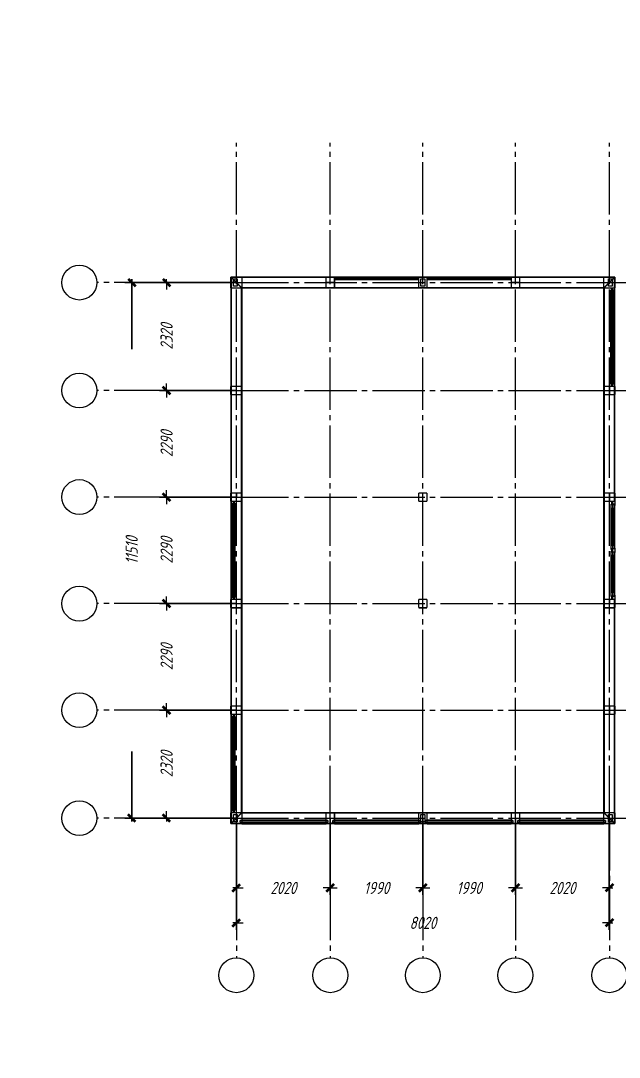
# Model space of a CAD drawing. Header units: millimetres. Extents: x 0 to 4620, y 0 to 297.
# Drawn here: x 1733.6 to 1905.2, y 0 to 297 of the extents above; entities that cross this region are included whole.
import ezdxf

# ---------------------------------------------------------------- set-up
doc = ezdxf.new("R2010")
doc.units = ezdxf.units.MM
for name, pattern in [('K5LT32768', [0]), ('K5LT_AXLED', [19.5, 15, -1.5, 1.5, -1.5]), ('K5LT_BASIC', [0]), ('K5LT_THIN', [0])]:
    doc.linetypes.add(name, pattern=pattern)
doc.layers.add('Системный слой', color=7, linetype='Continuous')
doc.styles.add('KDIMTEXTSTYLE', font='GOST_AU.SHX', dxfattribs={"width": 0.96, "oblique": 15, "height": 5})
doc.styles.add('KTEXTSTYLE', font='GOST_AU.SHX', dxfattribs={"width": 0.96, "height": 5})
doc.dimstyles.new('KDIMSTYLE (0.01)', dxfattribs={"dimtxt": 5, "dimasz": 1, "dimexe": 2, "dimexo": 0, "dimgap": 1, "dimtad": 1, "dimlfac": 75, "dimtxsty": 'KDIMTEXTSTYLE', "dimsah": 1, "dimcen": 0, "dimdle": 1, "dimadec": 0, "dimazin": 0, "dimtfac": 0.667, "dimtmove": 0, "dimatfit": 3, "dimfxl": 0, "dimtvp": 1, "dimtolj": 1, "dimtzin": 0, "dimarcsym": 0})

# ---------------------------------------------------------------- blocks, each defined once
blk = doc.blocks.new('U1')
at = {"layer": 'Системный слой', "color": 30, "linetype": 'K5LT_AXLED', "lineweight": 18}
for p, q in [((1775.37, 68.51), (1755.37, 68.51)), ((1795.37, 68.51), (1775.37, 68.51)), ((1795.37, 68.51), (1902.31, 68.51)), ((1902.31, 68.51), (1942.31, 68.51))]:
    blk.add_line(p, q, dxfattribs=at)
at = {"layer": 'Системный слой', "color": 7, "linetype": 'K5LT_THIN', "lineweight": 18}
blk.add_arc((1750.37, 68.51), 5, 0, 360, dxfattribs=at)
blk = doc.blocks.new('U2')
at = {"layer": 'Системный слой', "color": 30, "linetype": 'K5LT_AXLED', "lineweight": 18}
for p, q in [((1775.37, 99.45), (1755.37, 99.45)), ((1795.37, 99.45), (1775.37, 99.45)), ((1795.37, 99.45), (1902.31, 99.45)), ((1902.31, 99.45), (1942.31, 99.45))]:
    blk.add_line(p, q, dxfattribs=at)
at = {"layer": 'Системный слой', "color": 7, "linetype": 'K5LT_THIN', "lineweight": 18}
blk.add_arc((1750.37, 99.45), 5, 0, 360, dxfattribs=at)
blk = doc.blocks.new('U3')
at = {"layer": 'Системный слой', "color": 30, "linetype": 'K5LT_AXLED', "lineweight": 18}
for p, q in [((1775.37, 129.98), (1755.37, 129.98)), ((1795.37, 129.98), (1775.37, 129.98)), ((1795.37, 129.98), (1902.31, 129.98)), ((1902.31, 129.98), (1942.31, 129.98))]:
    blk.add_line(p, q, dxfattribs=at)
at = {"layer": 'Системный слой', "color": 7, "linetype": 'K5LT_THIN', "lineweight": 18}
blk.add_arc((1750.37, 129.98), 5, 0, 360, dxfattribs=at)
blk = doc.blocks.new('U4')
at = {"layer": 'Системный слой', "color": 30, "linetype": 'K5LT_AXLED', "lineweight": 18}
for p, q in [((1775.37, 160.51), (1755.37, 160.51)), ((1795.37, 160.51), (1775.37, 160.51)), ((1795.37, 160.51), (1902.31, 160.51)), ((1902.31, 160.51), (1942.31, 160.51))]:
    blk.add_line(p, q, dxfattribs=at)
at = {"layer": 'Системный слой', "color": 7, "linetype": 'K5LT_THIN', "lineweight": 18}
blk.add_arc((1750.37, 160.51), 5, 0, 360, dxfattribs=at)
blk = doc.blocks.new('U5')
at = {"layer": 'Системный слой', "color": 30, "linetype": 'K5LT_AXLED', "lineweight": 18}
for p, q in [((1775.37, 191.05), (1755.37, 191.05)), ((1795.37, 191.05), (1775.37, 191.05)), ((1795.37, 191.05), (1902.31, 191.05)), ((1902.31, 191.05), (1942.31, 191.05))]:
    blk.add_line(p, q, dxfattribs=at)
at = {"layer": 'Системный слой', "color": 7, "linetype": 'K5LT_THIN', "lineweight": 18}
blk.add_arc((1750.37, 191.05), 5, 0, 360, dxfattribs=at)
blk = doc.blocks.new('U6')
at = {"layer": 'Системный слой', "color": 30, "linetype": 'K5LT_AXLED', "lineweight": 18}
for p, q in [((1775.37, 221.98), (1755.37, 221.98)), ((1795.37, 221.98), (1775.37, 221.98)), ((1795.37, 221.98), (1902.31, 221.98)), ((1902.31, 221.98), (1942.31, 221.98))]:
    blk.add_line(p, q, dxfattribs=at)
at = {"layer": 'Системный слой', "color": 7, "linetype": 'K5LT_THIN', "lineweight": 18}
blk.add_arc((1750.37, 221.98), 5, 0, 360, dxfattribs=at)
blk = doc.blocks.new('U7')
at = {"layer": 'Системный слой', "color": 30, "linetype": 'K5LT_AXLED', "lineweight": 18}
for p, q in [((1795.37, 221.98), (1795.37, 261.98)), ((1795.37, 68.51), (1795.37, 221.98)), ((1795.37, 68.51), (1795.37, 48.51)), ((1795.37, 48.51), (1795.37, 28.51))]:
    blk.add_line(p, q, dxfattribs=at)
at = {"layer": 'Системный слой', "color": 7, "linetype": 'K5LT_THIN', "lineweight": 18}
blk.add_arc((1795.37, 23.51), 5, 0, 360, dxfattribs=at)
blk = doc.blocks.new('U8')
at = {"layer": 'Системный слой', "color": 30, "linetype": 'K5LT_AXLED', "lineweight": 18}
for p, q in [((1822.31, 221.98), (1822.31, 261.98)), ((1822.31, 68.51), (1822.31, 221.98)), ((1822.31, 68.51), (1822.31, 48.51)), ((1822.31, 48.51), (1822.31, 28.51))]:
    blk.add_line(p, q, dxfattribs=at)
at = {"layer": 'Системный слой', "color": 7, "linetype": 'K5LT_THIN', "lineweight": 18}
blk.add_arc((1822.31, 23.51), 5, 0, 360, dxfattribs=at)
blk = doc.blocks.new('U9')
at = {"layer": 'Системный слой', "color": 30, "linetype": 'K5LT_AXLED', "lineweight": 18}
for p, q in [((1848.84, 221.98), (1848.84, 261.98)), ((1848.84, 68.51), (1848.84, 221.98)), ((1848.84, 68.51), (1848.84, 48.51)), ((1848.84, 48.51), (1848.84, 28.51))]:
    blk.add_line(p, q, dxfattribs=at)
at = {"layer": 'Системный слой', "color": 7, "linetype": 'K5LT_THIN', "lineweight": 18}
blk.add_arc((1848.84, 23.51), 5, 0, 360, dxfattribs=at)
blk = doc.blocks.new('U10')
at = {"layer": 'Системный слой', "color": 30, "linetype": 'K5LT_AXLED', "lineweight": 18}
for p, q in [((1875.37, 221.98), (1875.37, 261.98)), ((1875.37, 68.51), (1875.37, 221.98)), ((1875.37, 68.51), (1875.37, 48.51)), ((1875.37, 48.51), (1875.37, 28.51))]:
    blk.add_line(p, q, dxfattribs=at)
at = {"layer": 'Системный слой', "color": 7, "linetype": 'K5LT_THIN', "lineweight": 18}
blk.add_arc((1875.37, 23.51), 5, 0, 360, dxfattribs=at)
blk = doc.blocks.new('U11')
at = {"layer": 'Системный слой', "color": 30, "linetype": 'K5LT_AXLED', "lineweight": 18}
for p, q in [((1902.31, 221.98), (1902.31, 261.98)), ((1902.31, 68.51), (1902.31, 221.98)), ((1902.31, 68.51), (1902.31, 48.51)), ((1902.31, 48.51), (1902.31, 28.51))]:
    blk.add_line(p, q, dxfattribs=at)
at = {"layer": 'Системный слой', "color": 7, "linetype": 'K5LT_THIN', "lineweight": 18}
blk.add_arc((1902.31, 23.51), 5, 0, 360, dxfattribs=at)
blk = doc.blocks.new('U0')
at = {"layer": 'Системный слой'}
for name in ['U7', 'U8', 'U9', 'U10', 'U11', 'U6', 'U5', 'U4', 'U3', 'U2', 'U1']:
    blk.add_blockref(name, (0, 0), dxfattribs=at)
blk = doc.blocks.new('KDIMARROW_03')
at = {"layer": 'Системный слой', "color": 0, "linetype": 'K5LT_BASIC', "lineweight": 40}
blk.add_line((-1.06, -1.06), (1.06, 1.06), dxfattribs=at)
at = {"layer": 'Системный слой', "color": 0, "linetype": 'K5LT_THIN', "lineweight": 18}
for q in [(-1, 0), (2, 0)]:
    blk.add_line((0, 0), q, dxfattribs=at)

msp = doc.modelspace()

# ---------------------------------------------------------------- linework, layer by layer
at = {"layer": 'Системный слой', "color": 7, "linetype": 'K5LT32768', "lineweight": 18}
for p, q in [((1794.57689, 223.05156), (1795.64356, 223.05156)), ((1794.57689, 222.78489), (1794.57689, 223.05156)), ((1794.57689, 220.91822), (1794.57689, 222.78489)), ((1795.64356, 223.05156), (1795.64356, 221.71822)), ((1796.97689, 223.58489), (1821.11023, 223.58489)), ((1823.51023, 223.58489), (1847.64356, 223.58489)), ((1847.64356, 223.45156), (1823.51023, 223.45156)), ((1848.31023, 223.05156), (1849.37689, 223.05156)), ((1848.31023, 220.91822), (1848.31023, 223.05156)), ((1849.37689, 223.05156), (1849.37689, 220.91822)), ((1850.04356, 223.58489), (1874.17689, 223.58489)), ((1874.17689, 223.45156), (1850.04356, 223.45156)), ((1876.57689, 223.58489), (1900.71023, 223.58489)), ((1902.04356, 223.05156), (1903.11023, 223.05156)), ((1902.04356, 221.71822), (1902.04356, 223.05156)), ((1903.11023, 223.05156), (1903.11023, 222.78489)), ((1903.11023, 222.78489), (1903.11023, 220.91822)), ((1793.77689, 220.38489), (1793.77689, 192.25156)), ((1795.64356, 220.91822), (1794.57689, 220.91822)), ((1795.64356, 221.71822), (1795.64356, 220.91822)), ((1821.11023, 220.38489), (1796.97689, 220.38489)), ((1796.97689, 220.38489), (1796.97689, 192.25156)), ((1823.51023, 221.98489), (1821.11023, 221.98489)), ((1823.51023, 220.51822), (1847.64356, 220.51822)), ((1847.64356, 220.38489), (1823.51023, 220.38489)), ((1849.37689, 220.91822), (1848.31023, 220.91822)), ((1850.04356, 220.51822), (1874.17689, 220.51822)), ((1874.17689, 220.38489), (1850.04356, 220.38489)), ((1876.57689, 221.98489), (1874.17689, 221.98489)), ((1900.71023, 220.38489), (1876.57689, 220.38489)), ((1900.71023, 192.25156), (1900.71023, 220.38489)), ((1900.84356, 220.38489), (1900.84356, 192.25156)), ((1902.04356, 220.91822), (1902.04356, 221.71822)), ((1903.11023, 220.91822), (1902.04356, 220.91822)), ((1903.91023, 192.25156), (1903.91023, 220.38489)), ((1903.12356, 219.75156), (1902.87023, 219.75156)), ((1902.87023, 219.44489), (1902.87023, 219.53772)), ((1902.87023, 193.19156), (1902.87023, 219.44489)), ((1902.87023, 219.44489), (1903.12356, 219.44489)), ((1903.57689, 219.75156), (1903.12356, 219.75156)), ((1903.12356, 219.44489), (1903.57689, 219.44489)), ((1903.57689, 219.59822), (1903.57689, 219.75156)), ((1903.77689, 219.34489), (1903.77689, 193.29156)), ((1902.87023, 193.19156), (1903.12356, 193.19156)), ((1902.87023, 193.19156), (1902.87023, 193.09872)), ((1903.12356, 193.19156), (1903.57689, 193.19156)), ((1795.37689, 189.85156), (1795.37689, 192.25156)), ((1902.31023, 192.25156), (1902.31023, 189.85156)), ((1903.12356, 192.88489), (1902.87023, 192.88489)), ((1903.57689, 192.88489), (1903.12356, 192.88489)), ((1903.57689, 193.03822), (1903.57689, 192.88489)), ((1793.77689, 189.85156), (1793.77689, 161.71822)), ((1796.97689, 189.85156), (1796.97689, 161.71822)), ((1900.71023, 161.71822), (1900.71023, 189.85156)), ((1903.91023, 161.71822), (1903.91023, 189.85156)), ((1793.91023, 160.51822), (1793.77689, 160.51822)), ((1795.37689, 160.51822), (1793.91023, 160.51822)), ((1795.37689, 161.71822), (1795.37689, 160.51822)), ((1795.37689, 159.31822), (1795.37689, 160.51822)), ((1902.31023, 161.71822), (1902.31023, 159.31822)), ((1793.77689, 159.31822), (1793.77689, 131.18489)), ((1793.91023, 132.22489), (1793.91023, 158.27822)), ((1794.11023, 158.68489), (1794.56356, 158.68489)), ((1794.11023, 158.53156), (1794.11023, 158.68489)), ((1794.11023, 158.37822), (1794.56356, 158.37822)), ((1794.56356, 158.68489), (1794.81689, 158.68489)), ((1794.56356, 158.37822), (1794.81689, 158.37822)), ((1794.81689, 158.37822), (1794.81689, 158.47105)), ((1794.81689, 158.37822), (1794.81689, 132.12489)), ((1796.84356, 131.18489), (1796.84356, 159.31822)), ((1796.97689, 159.31822), (1796.97689, 131.18489)), ((1900.71023, 131.18489), (1900.71023, 159.31822)), ((1900.84356, 159.31822), (1900.84356, 131.18489)), ((1903.25689, 158.45822), (1903.00356, 158.45822)), ((1903.71023, 158.45822), (1903.25689, 158.45822)), ((1903.71023, 158.30489), (1903.71023, 158.45822)), ((1903.91023, 145.94489), (1903.91023, 158.05156)), ((1902.80356, 146.70489), (1902.80356, 157.29156)), ((1903.25689, 146.70489), (1903.25689, 157.29156)), ((1903.71023, 146.70489), (1903.71023, 157.29156)), ((1903.71023, 145.69156), (1903.71023, 145.63822)), ((1902.80356, 133.21156), (1902.80356, 143.79822)), ((1903.25689, 133.21156), (1903.25689, 143.79822)), ((1903.71023, 144.81156), (1903.71023, 144.86489)), ((1903.71023, 133.21156), (1903.71023, 143.79822)), ((1903.91023, 132.45156), (1903.91023, 144.55822)), ((1794.56356, 132.12489), (1794.11023, 132.12489)), ((1794.11023, 131.97156), (1794.11023, 131.81822)), ((1794.11023, 131.81822), (1794.56356, 131.81822)), ((1794.81689, 132.12489), (1794.56356, 132.12489)), ((1794.56356, 131.81822), (1794.81689, 131.81822)), ((1794.81689, 132.12489), (1794.81689, 132.03206)), ((1795.37689, 128.78489), (1795.37689, 131.18489)), ((1902.31023, 131.18489), (1902.31023, 129.98489)), ((1903.25689, 132.04489), (1903.00356, 132.04489)), ((1903.71023, 132.04489), (1903.25689, 132.04489)), ((1903.71023, 132.19822), (1903.71023, 132.04489)), ((1793.77689, 128.78489), (1793.77689, 100.65156)), ((1796.97689, 128.78489), (1796.97689, 100.65156)), ((1900.71023, 100.65156), (1900.71023, 128.78489)), ((1902.31023, 128.78489), (1902.31023, 129.98489)), ((1902.31023, 129.98489), (1903.77689, 129.98489)), ((1903.77689, 129.98489), (1903.91023, 129.98489)), ((1903.91023, 100.65156), (1903.91023, 128.78489)), ((1793.77689, 98.25156), (1793.77689, 70.11822)), ((1795.37689, 98.25156), (1795.37689, 100.65156)), ((1796.84356, 70.11822), (1796.84356, 98.25156)), ((1796.97689, 98.25156), (1796.97689, 70.11822)), ((1900.71023, 70.11822), (1900.71023, 98.25156)), ((1902.31023, 100.65156), (1902.31023, 98.25156)), ((1903.91023, 70.11822), (1903.91023, 98.25156)), ((1793.91023, 71.15822), (1793.91023, 97.21156)), ((1794.11023, 97.61822), (1794.56356, 97.61822)), ((1794.11023, 97.46489), (1794.11023, 97.61822)), ((1794.11023, 97.31156), (1794.56356, 97.31156)), ((1794.56356, 97.61822), (1794.81689, 97.61822)), ((1794.56356, 97.31156), (1794.81689, 97.31156)), ((1794.81689, 97.31156), (1794.81689, 97.40439)), ((1794.81689, 97.31156), (1794.81689, 71.05822)), ((1794.56356, 71.05822), (1794.11023, 71.05822)), ((1794.11023, 70.90489), (1794.11023, 70.75156)), ((1794.11023, 70.75156), (1794.56356, 70.75156)), ((1794.81689, 71.05822), (1794.56356, 71.05822)), ((1794.56356, 70.75156), (1794.81689, 70.75156)), ((1794.57689, 69.58489), (1795.64356, 69.58489)), ((1794.57689, 67.71822), (1794.57689, 69.58489)), ((1794.81689, 71.05822), (1794.81689, 70.96539)), ((1795.64356, 69.58489), (1795.64356, 68.78489)), ((1795.64356, 68.78489), (1795.64356, 67.45156)), ((1796.97689, 70.11822), (1821.11023, 70.11822)), ((1821.11023, 69.98489), (1796.97689, 69.98489)), ((1821.11023, 68.51822), (1823.51023, 68.51822)), ((1823.51023, 70.11822), (1847.64356, 70.11822)), ((1847.64356, 69.98489), (1823.51023, 69.98489)), ((1848.31023, 69.58489), (1849.37689, 69.58489)), ((1848.31023, 67.45156), (1848.31023, 69.58489)), ((1849.37689, 69.58489), (1849.37689, 67.45156)), ((1850.04356, 70.11822), (1874.17689, 70.11822)), ((1874.17689, 69.98489), (1850.04356, 69.98489)), ((1874.17689, 68.51822), (1876.57689, 68.51822)), ((1876.57689, 70.11822), (1900.71023, 70.11822)), ((1900.71023, 69.98489), (1876.57689, 69.98489)), ((1902.04356, 69.58489), (1903.11023, 69.58489)), ((1902.04356, 68.78489), (1902.04356, 69.58489)), ((1902.04356, 67.45156), (1902.04356, 68.78489)), ((1903.11023, 69.58489), (1903.11023, 67.71822)), ((1794.57689, 67.45156), (1794.57689, 67.71822)), ((1795.64356, 67.45156), (1794.57689, 67.45156)), ((1796.44356, 67.37156), (1796.44356, 67.05156)), ((1796.44356, 67.05156), (1796.44356, 66.91822)), ((1821.11023, 67.90489), (1796.97689, 67.90489)), ((1796.97689, 67.05156), (1821.11023, 67.05156)), ((1796.97689, 66.91822), (1821.11023, 66.91822)), ((1821.64356, 67.05156), (1821.64356, 67.37156)), ((1821.64356, 66.91822), (1821.64356, 67.05156)), ((1822.97689, 67.05156), (1822.97689, 67.37156)), ((1822.97689, 66.91822), (1822.97689, 67.05156)), ((1847.64356, 67.90489), (1823.51023, 67.90489)), ((1823.51023, 67.05156), (1847.64356, 67.05156)), ((1823.51023, 66.91822), (1847.64356, 66.91822)), ((1848.17689, 67.37156), (1848.17689, 67.05156)), ((1848.17689, 67.05156), (1848.17689, 66.91822)), ((1849.37689, 67.45156), (1848.31023, 67.45156)), ((1849.51023, 67.37156), (1849.51023, 67.05156)), ((1849.51023, 67.05156), (1849.51023, 66.91822)), ((1874.17689, 67.90489), (1850.04356, 67.90489)), ((1850.04356, 67.05156), (1874.17689, 67.05156)), ((1850.04356, 66.91822), (1874.17689, 66.91822)), ((1874.71023, 67.05156), (1874.71023, 67.37156)), ((1874.71023, 66.91822), (1874.71023, 67.05156)), ((1876.04356, 67.05156), (1876.04356, 67.37156)), ((1876.04356, 66.91822), (1876.04356, 67.05156)), ((1900.71023, 67.90489), (1876.57689, 67.90489)), ((1876.57689, 67.05156), (1900.71023, 67.05156)), ((1876.57689, 66.91822), (1900.71023, 66.91822)), ((1901.24356, 67.05156), (1901.24356, 67.37156)), ((1901.24356, 66.91822), (1901.24356, 67.05156)), ((1903.11023, 67.45156), (1902.04356, 67.45156)), ((1903.11023, 67.71822), (1903.11023, 67.45156))]:
    msp.add_line(p, q, dxfattribs=at)
at = {"layer": 'Системный слой', "color": 5, "linetype": 'K5LT_BASIC', "const_width": 0.4}
for points in [[(1793.77689, 223.58489), (1796.97689, 223.58489)], [(1793.77689, 220.38489), (1793.77689, 223.58489)], [(1793.91023, 223.45156), (1794.57689, 222.78489)], [(1793.91023, 223.45156), (1796.97689, 223.45156)], [(1793.91023, 220.38489), (1793.91023, 223.45156)], [(1794.57689, 222.78489), (1795.64356, 221.71822)], [(1796.97689, 223.58489), (1796.97689, 223.45156)], [(1796.97689, 223.45156), (1821.11023, 223.45156)], [(1796.97689, 223.45156), (1796.97689, 220.51822)], [(1821.11023, 223.58489), (1823.51023, 223.58489)], [(1821.11023, 223.58489), (1821.11023, 223.45156)], [(1821.11023, 223.45156), (1823.51023, 223.45156)], [(1821.11023, 223.45156), (1821.11023, 221.98489)], [(1823.51023, 223.45156), (1823.51023, 223.58489)], [(1823.51023, 223.45156), (1823.51023, 223.21156)], [(1823.51023, 222.78489), (1823.51023, 223.21156)], [(1823.51023, 223.21156), (1847.64356, 223.21156)], [(1847.64356, 222.78489), (1823.51023, 222.78489)], [(1823.51023, 222.78489), (1823.51023, 221.98489)], [(1847.64356, 223.58489), (1850.04356, 223.58489)], [(1847.64356, 223.45156), (1847.64356, 223.58489)], [(1847.64356, 223.45156), (1850.04356, 223.45156)], [(1847.64356, 223.21156), (1847.64356, 223.45156)], [(1847.64356, 223.21156), (1847.64356, 222.78489)], [(1847.64356, 220.51822), (1847.64356, 222.78489)], [(1850.04356, 223.58489), (1850.04356, 223.45156)], [(1850.04356, 223.45156), (1850.04356, 223.21156)], [(1850.04356, 222.78489), (1850.04356, 223.21156)], [(1850.04356, 223.21156), (1874.17689, 223.21156)], [(1874.17689, 222.78489), (1850.04356, 222.78489)], [(1850.04356, 222.78489), (1850.04356, 220.51822)], [(1874.17689, 223.58489), (1876.57689, 223.58489)], [(1874.17689, 223.58489), (1874.17689, 223.45156)], [(1874.17689, 223.21156), (1874.17689, 223.45156)], [(1874.17689, 223.45156), (1876.57689, 223.45156)], [(1874.17689, 223.21156), (1874.17689, 222.78489)], [(1874.17689, 221.98489), (1874.17689, 222.78489)], [(1876.57689, 223.45156), (1876.57689, 223.58489)], [(1876.57689, 221.98489), (1876.57689, 223.45156)], [(1876.57689, 223.45156), (1900.71023, 223.45156)], [(1900.71023, 223.58489), (1903.91023, 223.58489)], [(1900.71023, 223.45156), (1900.71023, 223.58489)], [(1900.71023, 223.45156), (1903.77689, 223.45156)], [(1900.71023, 220.51822), (1900.71023, 223.45156)], [(1903.11023, 222.78489), (1902.04356, 221.71822)], [(1903.77689, 223.45156), (1903.11023, 222.78489)], [(1903.77689, 223.45156), (1903.77689, 220.38489)], [(1903.91023, 223.58489), (1903.91023, 220.38489)], [(1793.91023, 220.38489), (1793.77689, 220.38489)], [(1796.84356, 220.38489), (1793.91023, 220.38489)], [(1793.91023, 192.25156), (1793.91023, 220.38489)], [(1795.64356, 221.71822), (1796.84356, 220.51822)], [(1796.97689, 220.51822), (1796.84356, 220.51822)], [(1796.84356, 220.51822), (1796.84356, 220.38489)], [(1796.97689, 220.38489), (1796.84356, 220.38489)], [(1796.84356, 220.38489), (1796.84356, 192.25156)], [(1796.97689, 220.51822), (1796.97689, 220.38489)], [(1821.11023, 220.51822), (1796.97689, 220.51822)], [(1821.11023, 220.51822), (1821.11023, 221.98489)], [(1823.51023, 220.51822), (1821.11023, 220.51822)], [(1821.11023, 220.38489), (1821.11023, 220.51822)], [(1823.51023, 220.38489), (1821.11023, 220.38489)], [(1823.51023, 221.98489), (1823.51023, 220.51822)], [(1823.51023, 220.51822), (1823.51023, 220.38489)], [(1850.04356, 220.51822), (1847.64356, 220.51822)], [(1847.64356, 220.38489), (1847.64356, 220.51822)], [(1850.04356, 220.38489), (1847.64356, 220.38489)], [(1850.04356, 220.51822), (1850.04356, 220.38489)], [(1874.17689, 220.51822), (1874.17689, 221.98489)], [(1876.57689, 220.51822), (1874.17689, 220.51822)], [(1874.17689, 220.51822), (1874.17689, 220.38489)], [(1876.57689, 220.38489), (1874.17689, 220.38489)], [(1876.57689, 221.98489), (1876.57689, 220.51822)], [(1876.57689, 220.51822), (1876.57689, 220.38489)], [(1900.71023, 220.51822), (1876.57689, 220.51822)], [(1900.71023, 220.38489), (1900.71023, 220.51822)], [(1900.84356, 220.51822), (1900.71023, 220.51822)], [(1900.84356, 220.38489), (1900.71023, 220.38489)], [(1902.04356, 221.71822), (1900.84356, 220.51822)], [(1900.84356, 220.38489), (1900.84356, 220.51822)], [(1902.87023, 220.38489), (1900.84356, 220.38489)], [(1902.67023, 219.85156), (1902.87023, 219.85156)], [(1902.67023, 219.53772), (1902.67023, 219.85156)], [(1902.87023, 220.38489), (1903.12356, 220.38489)], [(1902.87023, 220.38489), (1902.87023, 219.85156)], [(1902.87023, 219.75156), (1902.87023, 219.85156)], [(1902.87023, 219.75156), (1902.87023, 219.59822)], [(1903.12356, 219.59822), (1902.87023, 219.59822)], [(1903.12356, 220.38489), (1903.77689, 220.38489)], [(1903.12356, 219.75156), (1903.12356, 220.38489)], [(1903.12356, 219.75156), (1903.12356, 219.59822)], [(1903.57689, 219.59822), (1903.12356, 219.59822)], [(1903.12356, 219.59822), (1903.12356, 219.53772)], [(1903.57689, 219.59822), (1903.57689, 219.53772)], [(1903.77689, 220.38489), (1903.77689, 219.34489)], [(1903.91023, 220.38489), (1903.77689, 220.38489)], [(1902.67023, 193.09872), (1902.67023, 219.53772)], [(1902.67023, 219.53772), (1902.87023, 219.53772)], [(1902.87023, 219.53772), (1903.12356, 219.53772)], [(1903.12356, 219.53772), (1903.57689, 219.53772)], [(1903.12356, 219.53772), (1903.12356, 219.44489)], [(1903.12356, 193.19156), (1903.12356, 219.44489)], [(1903.57689, 219.53772), (1903.57689, 219.44489)], [(1903.57689, 219.44489), (1903.57689, 219.34489)], [(1903.77689, 219.34489), (1903.57689, 219.34489)], [(1903.57689, 219.34489), (1903.57689, 193.29156)], [(1902.67023, 192.78489), (1902.67023, 193.09872)], [(1902.87023, 193.09872), (1902.67023, 193.09872)], [(1903.12356, 193.09872), (1902.87023, 193.09872)], [(1902.87023, 193.03822), (1903.12356, 193.03822)], [(1902.87023, 193.03822), (1902.87023, 192.88489)], [(1902.87023, 192.88489), (1902.87023, 192.78489)], [(1903.12356, 193.19156), (1903.12356, 193.09872)], [(1903.57689, 193.09872), (1903.12356, 193.09872)], [(1903.12356, 193.09872), (1903.12356, 193.03822)], [(1903.12356, 193.03822), (1903.57689, 193.03822)], [(1903.12356, 193.03822), (1903.12356, 192.88489)], [(1903.12356, 192.25156), (1903.12356, 192.88489)], [(1903.57689, 193.29156), (1903.77689, 193.29156)], [(1903.57689, 193.29156), (1903.57689, 193.19156)], [(1903.57689, 193.19156), (1903.57689, 193.09872)], [(1903.57689, 193.09872), (1903.57689, 193.03822)], [(1903.77689, 193.29156), (1903.77689, 192.25156)], [(1793.77689, 189.85156), (1793.77689, 192.25156)], [(1793.77689, 192.25156), (1793.91023, 192.25156)], [(1793.91023, 192.25156), (1795.37689, 192.25156)], [(1793.91023, 189.85156), (1793.91023, 192.25156)], [(1795.37689, 192.25156), (1796.84356, 192.25156)], [(1796.84356, 189.85156), (1796.84356, 192.25156)], [(1796.84356, 192.25156), (1796.97689, 192.25156)], [(1796.97689, 192.25156), (1796.97689, 189.85156)], [(1900.71023, 189.85156), (1900.71023, 192.25156)], [(1900.84356, 192.25156), (1900.71023, 192.25156)], [(1900.84356, 192.25156), (1900.84356, 189.85156)], [(1900.84356, 192.25156), (1902.31023, 192.25156)], [(1902.31023, 192.25156), (1902.87023, 192.25156)], [(1902.87023, 192.78489), (1902.67023, 192.78489)], [(1902.87023, 192.78489), (1902.87023, 192.25156)], [(1902.87023, 192.25156), (1903.12356, 192.25156)], [(1903.77689, 192.25156), (1903.12356, 192.25156)], [(1903.77689, 192.25156), (1903.77689, 189.85156)], [(1903.77689, 192.25156), (1903.91023, 192.25156)], [(1903.91023, 192.25156), (1903.91023, 189.85156)], [(1793.91023, 189.85156), (1793.77689, 189.85156)], [(1795.37689, 189.85156), (1793.91023, 189.85156)], [(1793.91023, 161.71822), (1793.91023, 189.85156)], [(1796.84356, 189.85156), (1795.37689, 189.85156)], [(1796.97689, 189.85156), (1796.84356, 189.85156)], [(1796.84356, 189.85156), (1796.84356, 161.71822)], [(1900.84356, 189.85156), (1900.71023, 189.85156)], [(1902.31023, 189.85156), (1900.84356, 189.85156)], [(1900.84356, 161.71822), (1900.84356, 189.85156)], [(1903.77689, 189.85156), (1902.31023, 189.85156)], [(1903.91023, 189.85156), (1903.77689, 189.85156)], [(1903.77689, 189.85156), (1903.77689, 161.71822)], [(1793.77689, 161.71822), (1793.91023, 161.71822)], [(1793.77689, 160.51822), (1793.77689, 161.71822)], [(1793.77689, 159.31822), (1793.77689, 160.51822)], [(1793.91023, 161.71822), (1795.37689, 161.71822)], [(1793.91023, 160.51822), (1793.91023, 161.71822)], [(1793.91023, 159.31822), (1793.91023, 160.51822)], [(1795.37689, 161.71822), (1796.84356, 161.71822)], [(1796.84356, 159.31822), (1796.84356, 161.71822)], [(1796.84356, 161.71822), (1796.97689, 161.71822)], [(1796.97689, 161.71822), (1796.97689, 159.31822)], [(1847.64356, 161.71822), (1850.04356, 161.71822)], [(1847.64356, 159.31822), (1847.64356, 161.71822)], [(1850.04356, 161.71822), (1850.04356, 159.31822)], [(1900.71023, 159.31822), (1900.71023, 161.71822)], [(1900.71023, 161.71822), (1900.84356, 161.71822)], [(1900.84356, 161.71822), (1900.84356, 159.31822)], [(1900.84356, 161.71822), (1902.31023, 161.71822)], [(1902.31023, 161.71822), (1903.77689, 161.71822)], [(1903.77689, 161.71822), (1903.77689, 159.31822)], [(1903.77689, 161.71822), (1903.91023, 161.71822)], [(1903.91023, 161.71822), (1903.91023, 159.31822)], [(1793.91023, 159.31822), (1793.77689, 159.31822)], [(1793.91023, 158.27822), (1793.91023, 159.31822)], [(1793.91023, 159.31822), (1794.56356, 159.31822)], [(1794.11023, 158.27822), (1793.91023, 158.27822)], [(1794.56356, 158.53156), (1794.11023, 158.53156)], [(1794.11023, 158.47105), (1794.11023, 158.53156)], [(1794.11023, 158.47105), (1794.56356, 158.47105)], [(1794.11023, 158.37822), (1794.11023, 158.47105)], [(1794.11023, 158.27822), (1794.11023, 158.37822)], [(1794.11023, 132.22489), (1794.11023, 158.27822)], [(1794.56356, 159.31822), (1794.81689, 159.31822)], [(1794.56356, 159.31822), (1794.56356, 158.68489)], [(1794.56356, 158.53156), (1794.56356, 158.68489)], [(1794.81689, 158.53156), (1794.56356, 158.53156)], [(1794.56356, 158.47105), (1794.56356, 158.53156)], [(1794.56356, 158.37822), (1794.56356, 158.47105)], [(1794.56356, 158.47105), (1794.81689, 158.47105)], [(1794.56356, 158.37822), (1794.56356, 132.12489)], [(1794.81689, 158.78489), (1794.81689, 159.31822)], [(1795.37689, 159.31822), (1794.81689, 159.31822)], [(1794.81689, 158.78489), (1795.01689, 158.78489)], [(1794.81689, 158.68489), (1794.81689, 158.78489)], [(1794.81689, 158.53156), (1794.81689, 158.68489)], [(1794.81689, 158.47105), (1795.01689, 158.47105)], [(1795.01689, 158.78489), (1795.01689, 158.47105)], [(1795.01689, 158.47105), (1795.01689, 132.03206)], [(1796.84356, 159.31822), (1795.37689, 159.31822)], [(1796.97689, 159.31822), (1796.84356, 159.31822)], [(1850.04356, 159.31822), (1847.64356, 159.31822)], [(1900.84356, 159.31822), (1900.71023, 159.31822)], [(1902.31023, 159.31822), (1900.84356, 159.31822)], [(1903.00356, 159.31822), (1902.31023, 159.31822)], [(1902.80356, 158.55822), (1903.00356, 158.55822)], [(1902.80356, 157.29156), (1902.80356, 158.55822)], [(1903.04356, 157.29156), (1902.80356, 157.29156)], [(1903.00356, 159.31822), (1903.25689, 159.31822)], [(1903.00356, 159.31822), (1903.00356, 158.55822)], [(1903.00356, 158.45822), (1903.00356, 158.55822)], [(1903.00356, 158.45822), (1903.00356, 158.30489)], [(1903.25689, 158.30489), (1903.00356, 158.30489)], [(1903.04356, 146.70489), (1903.04356, 157.29156)], [(1903.25689, 157.29156), (1903.04356, 157.29156)], [(1903.25689, 158.45822), (1903.25689, 159.31822)], [(1903.25689, 159.31822), (1903.77689, 159.31822)], [(1903.25689, 158.45822), (1903.25689, 158.30489)], [(1903.71023, 158.30489), (1903.25689, 158.30489)], [(1903.25689, 158.30489), (1903.25689, 157.29156)], [(1903.47023, 157.29156), (1903.25689, 157.29156)], [(1903.47023, 157.29156), (1903.47023, 146.70489)], [(1903.71023, 157.29156), (1903.47023, 157.29156)], [(1903.71023, 158.05156), (1903.71023, 158.30489)], [(1903.91023, 158.05156), (1903.71023, 158.05156)], [(1903.71023, 158.05156), (1903.71023, 157.29156)], [(1903.77689, 159.31822), (1903.91023, 159.31822)], [(1903.91023, 159.31822), (1903.91023, 158.05156)], [(1902.80356, 145.43822), (1902.80356, 146.70489)], [(1902.80356, 146.70489), (1903.04356, 146.70489)], [(1903.00356, 145.43822), (1902.80356, 145.43822)], [(1903.25689, 145.69156), (1903.00356, 145.69156)], [(1903.00356, 145.43822), (1903.00356, 145.69156)], [(1903.00356, 145.06489), (1903.00356, 145.43822)], [(1903.04356, 146.70489), (1903.25689, 146.70489)], [(1903.25689, 146.70489), (1903.25689, 145.69156)], [(1903.25689, 146.70489), (1903.47023, 146.70489)], [(1903.71023, 145.69156), (1903.25689, 145.69156)], [(1903.25689, 144.86489), (1903.25689, 145.69156)], [(1903.47023, 146.70489), (1903.71023, 146.70489)], [(1903.71023, 146.70489), (1903.71023, 145.94489)], [(1903.71023, 145.69156), (1903.71023, 145.94489)], [(1903.71023, 145.94489), (1903.91023, 145.94489)], [(1903.91023, 145.94489), (1903.91023, 144.55822)], [(1902.80356, 145.06489), (1903.00356, 145.06489)], [(1902.80356, 143.79822), (1902.80356, 145.06489)], [(1903.04356, 143.79822), (1902.80356, 143.79822)], [(1903.00356, 144.81156), (1903.00356, 145.06489)], [(1903.00356, 144.81156), (1903.25689, 144.81156)], [(1903.04356, 133.21156), (1903.04356, 143.79822)], [(1903.25689, 143.79822), (1903.04356, 143.79822)], [(1903.25689, 144.86489), (1903.25689, 144.81156)], [(1903.25689, 144.81156), (1903.25689, 143.79822)], [(1903.25689, 144.81156), (1903.71023, 144.81156)], [(1903.47023, 143.79822), (1903.25689, 143.79822)], [(1903.47023, 143.79822), (1903.47023, 133.21156)], [(1903.71023, 143.79822), (1903.47023, 143.79822)], [(1903.71023, 144.55822), (1903.71023, 144.81156)], [(1903.91023, 144.55822), (1903.71023, 144.55822)], [(1903.71023, 144.55822), (1903.71023, 143.79822)], [(1793.77689, 128.78489), (1793.77689, 131.18489)], [(1793.77689, 131.18489), (1793.91023, 131.18489)], [(1793.91023, 131.18489), (1793.91023, 132.22489)], [(1793.91023, 132.22489), (1794.11023, 132.22489)], [(1794.56356, 131.18489), (1793.91023, 131.18489)], [(1793.91023, 128.78489), (1793.91023, 131.18489)], [(1794.11023, 132.12489), (1794.11023, 132.22489)], [(1794.11023, 132.03206), (1794.11023, 132.12489)], [(1794.56356, 132.03206), (1794.11023, 132.03206)], [(1794.11023, 131.97156), (1794.11023, 132.03206)], [(1794.11023, 131.97156), (1794.56356, 131.97156)], [(1794.56356, 132.03206), (1794.56356, 132.12489)], [(1794.56356, 131.97156), (1794.56356, 132.03206)], [(1794.81689, 132.03206), (1794.56356, 132.03206)], [(1794.56356, 131.97156), (1794.81689, 131.97156)], [(1794.56356, 131.81822), (1794.56356, 131.97156)], [(1794.56356, 131.81822), (1794.56356, 131.18489)], [(1794.56356, 131.18489), (1794.81689, 131.18489)], [(1795.01689, 132.03206), (1794.81689, 132.03206)], [(1794.81689, 131.81822), (1794.81689, 131.97156)], [(1794.81689, 131.81822), (1794.81689, 131.71822)], [(1795.01689, 131.71822), (1794.81689, 131.71822)], [(1794.81689, 131.18489), (1794.81689, 131.71822)], [(1794.81689, 131.18489), (1795.37689, 131.18489)], [(1795.01689, 132.03206), (1795.01689, 131.71822)], [(1795.37689, 131.18489), (1796.84356, 131.18489)], [(1796.84356, 128.78489), (1796.84356, 131.18489)], [(1796.97689, 131.18489), (1796.84356, 131.18489)], [(1796.97689, 131.18489), (1796.97689, 128.78489)], [(1847.64356, 131.18489), (1850.04356, 131.18489)], [(1847.64356, 128.78489), (1847.64356, 131.18489)], [(1850.04356, 131.18489), (1850.04356, 128.78489)], [(1900.71023, 128.78489), (1900.71023, 131.18489)], [(1900.71023, 131.18489), (1900.84356, 131.18489)], [(1900.84356, 131.18489), (1900.84356, 128.78489)], [(1902.31023, 131.18489), (1900.84356, 131.18489)], [(1902.31023, 131.18489), (1903.00356, 131.18489)], [(1902.80356, 131.94489), (1902.80356, 133.21156)], [(1902.80356, 133.21156), (1903.04356, 133.21156)], [(1903.00356, 131.94489), (1902.80356, 131.94489)], [(1903.00356, 132.19822), (1903.25689, 132.19822)], [(1903.00356, 132.19822), (1903.00356, 132.04489)], [(1903.00356, 132.04489), (1903.00356, 131.94489)], [(1903.00356, 131.94489), (1903.00356, 131.18489)], [(1903.25689, 131.18489), (1903.00356, 131.18489)], [(1903.04356, 133.21156), (1903.25689, 133.21156)], [(1903.25689, 133.21156), (1903.25689, 132.19822)], [(1903.25689, 133.21156), (1903.47023, 133.21156)], [(1903.25689, 132.19822), (1903.71023, 132.19822)], [(1903.25689, 132.19822), (1903.25689, 132.04489)], [(1903.25689, 131.18489), (1903.25689, 132.04489)], [(1903.25689, 131.18489), (1903.77689, 131.18489)], [(1903.47023, 133.21156), (1903.71023, 133.21156)], [(1903.71023, 132.45156), (1903.71023, 133.21156)], [(1903.71023, 132.45156), (1903.91023, 132.45156)], [(1903.71023, 132.45156), (1903.71023, 132.19822)], [(1903.91023, 131.18489), (1903.77689, 131.18489)], [(1903.77689, 131.18489), (1903.77689, 129.98489)], [(1903.91023, 132.45156), (1903.91023, 131.18489)], [(1903.91023, 131.18489), (1903.91023, 129.98489)], [(1793.91023, 128.78489), (1793.77689, 128.78489)], [(1795.37689, 128.78489), (1793.91023, 128.78489)], [(1793.91023, 100.65156), (1793.91023, 128.78489)], [(1795.37689, 128.78489), (1796.84356, 128.78489)], [(1796.84356, 128.78489), (1796.97689, 128.78489)], [(1796.84356, 128.78489), (1796.84356, 100.65156)], [(1850.04356, 128.78489), (1847.64356, 128.78489)], [(1900.84356, 128.78489), (1900.71023, 128.78489)], [(1902.31023, 128.78489), (1900.84356, 128.78489)], [(1900.84356, 100.65156), (1900.84356, 128.78489)], [(1903.77689, 128.78489), (1902.31023, 128.78489)], [(1903.77689, 129.98489), (1903.77689, 128.78489)], [(1903.91023, 128.78489), (1903.77689, 128.78489)], [(1903.77689, 128.78489), (1903.77689, 100.65156)], [(1903.91023, 129.98489), (1903.91023, 128.78489)], [(1793.77689, 98.25156), (1793.77689, 100.65156)], [(1793.77689, 100.65156), (1793.91023, 100.65156)], [(1793.91023, 98.25156), (1793.77689, 98.25156)], [(1793.91023, 100.65156), (1795.37689, 100.65156)], [(1793.91023, 98.25156), (1793.91023, 100.65156)], [(1793.91023, 97.21156), (1793.91023, 98.25156)], [(1793.91023, 98.25156), (1794.56356, 98.25156)], [(1794.56356, 98.25156), (1794.81689, 98.25156)], [(1794.56356, 98.25156), (1794.56356, 97.61822)], [(1794.81689, 97.71822), (1794.81689, 98.25156)], [(1795.37689, 98.25156), (1794.81689, 98.25156)], [(1795.37689, 100.65156), (1796.84356, 100.65156)], [(1796.84356, 98.25156), (1795.37689, 98.25156)], [(1796.84356, 98.25156), (1796.84356, 100.65156)], [(1796.84356, 100.65156), (1796.97689, 100.65156)], [(1796.84356, 98.25156), (1796.97689, 98.25156)], [(1796.97689, 100.65156), (1796.97689, 98.25156)], [(1900.71023, 98.25156), (1900.71023, 100.65156)], [(1900.71023, 100.65156), (1900.84356, 100.65156)], [(1900.84356, 98.25156), (1900.71023, 98.25156)], [(1900.84356, 100.65156), (1900.84356, 98.25156)], [(1900.84356, 100.65156), (1902.31023, 100.65156)], [(1902.31023, 98.25156), (1900.84356, 98.25156)], [(1900.84356, 70.11822), (1900.84356, 98.25156)], [(1902.31023, 100.65156), (1903.77689, 100.65156)], [(1903.77689, 98.25156), (1902.31023, 98.25156)], [(1903.77689, 100.65156), (1903.91023, 100.65156)], [(1903.77689, 100.65156), (1903.77689, 98.25156)], [(1903.91023, 98.25156), (1903.77689, 98.25156)], [(1903.77689, 98.25156), (1903.77689, 70.11822)], [(1903.91023, 100.65156), (1903.91023, 98.25156)], [(1794.11023, 97.21156), (1793.91023, 97.21156)], [(1794.56356, 97.46489), (1794.11023, 97.46489)], [(1794.11023, 97.40439), (1794.11023, 97.46489)], [(1794.11023, 97.40439), (1794.56356, 97.40439)], [(1794.11023, 97.31156), (1794.11023, 97.40439)], [(1794.11023, 97.21156), (1794.11023, 97.31156)], [(1794.11023, 71.15822), (1794.11023, 97.21156)], [(1794.56356, 97.46489), (1794.56356, 97.61822)], [(1794.81689, 97.46489), (1794.56356, 97.46489)], [(1794.56356, 97.40439), (1794.56356, 97.46489)], [(1794.56356, 97.31156), (1794.56356, 97.40439)], [(1794.56356, 97.40439), (1794.81689, 97.40439)], [(1794.56356, 97.31156), (1794.56356, 71.05822)], [(1794.81689, 97.71822), (1795.01689, 97.71822)], [(1794.81689, 97.61822), (1794.81689, 97.71822)], [(1794.81689, 97.46489), (1794.81689, 97.61822)], [(1794.81689, 97.40439), (1795.01689, 97.40439)], [(1795.01689, 97.71822), (1795.01689, 97.40439)], [(1795.01689, 97.40439), (1795.01689, 70.96539)], [(1793.91023, 70.11822), (1793.91023, 71.15822)], [(1793.91023, 71.15822), (1794.11023, 71.15822)], [(1794.11023, 71.05822), (1794.11023, 71.15822)], [(1793.77689, 66.91822), (1793.77689, 70.11822)], [(1793.91023, 70.11822), (1793.77689, 70.11822)], [(1793.91023, 67.05156), (1793.91023, 70.11822)], [(1794.56356, 70.11822), (1793.91023, 70.11822)], [(1794.11023, 70.96539), (1794.11023, 71.05822)], [(1794.56356, 70.96539), (1794.11023, 70.96539)], [(1794.11023, 70.90489), (1794.11023, 70.96539)], [(1794.11023, 70.90489), (1794.56356, 70.90489)], [(1794.56356, 70.96539), (1794.56356, 71.05822)], [(1794.56356, 70.90489), (1794.56356, 70.96539)], [(1794.81689, 70.96539), (1794.56356, 70.96539)], [(1794.56356, 70.90489), (1794.81689, 70.90489)], [(1794.56356, 70.75156), (1794.56356, 70.90489)], [(1794.56356, 70.75156), (1794.56356, 70.11822)], [(1794.56356, 70.11822), (1794.81689, 70.11822)], [(1795.64356, 68.78489), (1794.57689, 67.71822)], [(1795.01689, 70.96539), (1794.81689, 70.96539)], [(1794.81689, 70.75156), (1794.81689, 70.90489)], [(1794.81689, 70.75156), (1794.81689, 70.65156)], [(1795.01689, 70.65156), (1794.81689, 70.65156)], [(1794.81689, 70.11822), (1794.81689, 70.65156)], [(1794.81689, 70.11822), (1796.84356, 70.11822)], [(1795.01689, 70.96539), (1795.01689, 70.65156)], [(1796.84356, 69.98489), (1795.64356, 68.78489)], [(1796.84356, 70.11822), (1796.84356, 69.98489)], [(1796.97689, 70.11822), (1796.84356, 70.11822)], [(1796.84356, 69.98489), (1796.97689, 69.98489)], [(1796.97689, 70.11822), (1796.97689, 69.98489)], [(1796.97689, 69.98489), (1796.97689, 67.90489)], [(1821.11023, 70.11822), (1823.51023, 70.11822)], [(1821.11023, 69.98489), (1821.11023, 70.11822)], [(1821.11023, 69.98489), (1823.51023, 69.98489)], [(1821.11023, 68.51822), (1821.11023, 69.98489)], [(1821.11023, 68.51822), (1821.11023, 67.90489)], [(1823.51023, 69.98489), (1823.51023, 70.11822)], [(1823.51023, 68.51822), (1823.51023, 69.98489)], [(1823.51023, 67.90489), (1823.51023, 68.51822)], [(1847.64356, 70.11822), (1850.04356, 70.11822)], [(1847.64356, 69.98489), (1847.64356, 70.11822)], [(1847.64356, 69.98489), (1850.04356, 69.98489)], [(1847.64356, 67.90489), (1847.64356, 69.98489)], [(1850.04356, 70.11822), (1850.04356, 69.98489)], [(1850.04356, 69.98489), (1850.04356, 67.90489)], [(1874.17689, 70.11822), (1876.57689, 70.11822)], [(1874.17689, 69.98489), (1874.17689, 70.11822)], [(1874.17689, 69.98489), (1876.57689, 69.98489)], [(1874.17689, 68.51822), (1874.17689, 69.98489)], [(1874.17689, 68.51822), (1874.17689, 67.90489)], [(1876.57689, 70.11822), (1876.57689, 69.98489)], [(1876.57689, 69.98489), (1876.57689, 68.51822)], [(1876.57689, 67.90489), (1876.57689, 68.51822)], [(1900.71023, 69.98489), (1900.71023, 70.11822)], [(1900.71023, 70.11822), (1900.84356, 70.11822)], [(1900.71023, 69.98489), (1900.84356, 69.98489)], [(1900.71023, 67.90489), (1900.71023, 69.98489)], [(1900.84356, 69.98489), (1900.84356, 70.11822)], [(1900.84356, 70.11822), (1903.77689, 70.11822)], [(1902.04356, 68.78489), (1900.84356, 69.98489)], [(1903.11023, 67.71822), (1902.04356, 68.78489)], [(1903.77689, 70.11822), (1903.77689, 67.05156)], [(1903.77689, 70.11822), (1903.91023, 70.11822)], [(1903.91023, 70.11822), (1903.91023, 66.91822)], [(1793.77689, 66.91822), (1796.44356, 66.91822)], [(1794.57689, 67.71822), (1793.91023, 67.05156)], [(1796.44356, 67.05156), (1793.91023, 67.05156)], [(1796.97689, 67.90489), (1796.44356, 67.90489)], [(1796.44356, 67.90489), (1796.44356, 67.37156)], [(1796.44356, 67.37156), (1796.97689, 67.37156)], [(1796.97689, 67.05156), (1796.44356, 67.05156)], [(1796.44356, 66.91822), (1796.97689, 66.91822)], [(1796.97689, 67.90489), (1796.97689, 67.85156)], [(1796.97689, 67.42489), (1796.97689, 67.85156)], [(1796.97689, 67.85156), (1821.11023, 67.85156)], [(1821.11023, 67.42489), (1796.97689, 67.42489)], [(1796.97689, 67.42489), (1796.97689, 67.37156)], [(1796.97689, 67.37156), (1796.97689, 67.05156)], [(1796.97689, 66.91822), (1796.97689, 67.05156)], [(1821.64356, 67.90489), (1821.11023, 67.90489)], [(1821.11023, 67.85156), (1821.11023, 67.90489)], [(1821.11023, 67.85156), (1821.11023, 67.42489)], [(1821.11023, 67.37156), (1821.11023, 67.42489)], [(1821.11023, 67.37156), (1821.64356, 67.37156)], [(1821.11023, 67.05156), (1821.11023, 67.37156)], [(1821.64356, 67.05156), (1821.11023, 67.05156)], [(1821.11023, 66.91822), (1821.11023, 67.05156)], [(1821.64356, 66.91822), (1821.11023, 66.91822)], [(1821.64356, 67.37156), (1821.64356, 67.90489)], [(1822.97689, 67.05156), (1821.64356, 67.05156)], [(1822.97689, 66.91822), (1821.64356, 66.91822)], [(1822.97689, 67.90489), (1822.97689, 67.37156)], [(1823.51023, 67.90489), (1822.97689, 67.90489)], [(1822.97689, 67.37156), (1823.51023, 67.37156)], [(1823.51023, 67.05156), (1822.97689, 67.05156)], [(1823.51023, 66.91822), (1822.97689, 66.91822)], [(1823.51023, 67.90489), (1823.51023, 67.85156)], [(1823.51023, 67.42489), (1823.51023, 67.85156)], [(1823.51023, 67.85156), (1847.64356, 67.85156)], [(1847.64356, 67.42489), (1823.51023, 67.42489)], [(1823.51023, 67.42489), (1823.51023, 67.37156)], [(1823.51023, 67.37156), (1823.51023, 67.05156)], [(1823.51023, 67.05156), (1823.51023, 66.91822)], [(1848.17689, 67.90489), (1847.64356, 67.90489)], [(1847.64356, 67.85156), (1847.64356, 67.90489)], [(1847.64356, 67.85156), (1847.64356, 67.42489)], [(1847.64356, 67.37156), (1847.64356, 67.42489)], [(1847.64356, 67.37156), (1848.17689, 67.37156)], [(1847.64356, 67.05156), (1847.64356, 67.37156)], [(1848.17689, 67.05156), (1847.64356, 67.05156)], [(1847.64356, 66.91822), (1847.64356, 67.05156)], [(1847.64356, 66.91822), (1848.17689, 66.91822)], [(1848.17689, 67.37156), (1848.17689, 67.90489)], [(1849.51023, 67.05156), (1848.17689, 67.05156)], [(1849.51023, 66.91822), (1848.17689, 66.91822)], [(1849.51023, 67.90489), (1849.51023, 67.37156)], [(1850.04356, 67.90489), (1849.51023, 67.90489)], [(1849.51023, 67.37156), (1850.04356, 67.37156)], [(1850.04356, 67.05156), (1849.51023, 67.05156)], [(1850.04356, 66.91822), (1849.51023, 66.91822)], [(1850.04356, 67.90489), (1850.04356, 67.85156)], [(1850.04356, 67.42489), (1850.04356, 67.85156)], [(1850.04356, 67.85156), (1874.17689, 67.85156)], [(1874.17689, 67.42489), (1850.04356, 67.42489)], [(1850.04356, 67.42489), (1850.04356, 67.37156)], [(1850.04356, 67.37156), (1850.04356, 67.05156)], [(1850.04356, 67.05156), (1850.04356, 66.91822)], [(1874.71023, 67.90489), (1874.17689, 67.90489)], [(1874.17689, 67.85156), (1874.17689, 67.90489)], [(1874.17689, 67.85156), (1874.17689, 67.42489)], [(1874.17689, 67.37156), (1874.17689, 67.42489)], [(1874.17689, 67.37156), (1874.71023, 67.37156)], [(1874.17689, 67.05156), (1874.17689, 67.37156)], [(1874.71023, 67.05156), (1874.17689, 67.05156)], [(1874.17689, 66.91822), (1874.17689, 67.05156)], [(1874.71023, 66.91822), (1874.17689, 66.91822)], [(1874.71023, 67.37156), (1874.71023, 67.90489)], [(1876.04356, 67.05156), (1874.71023, 67.05156)], [(1876.04356, 66.91822), (1874.71023, 66.91822)], [(1876.57689, 67.90489), (1876.04356, 67.90489)], [(1876.04356, 67.90489), (1876.04356, 67.37156)], [(1876.04356, 67.37156), (1876.57689, 67.37156)], [(1876.57689, 67.05156), (1876.04356, 67.05156)], [(1876.04356, 66.91822), (1876.57689, 66.91822)], [(1876.57689, 67.90489), (1876.57689, 67.85156)], [(1876.57689, 67.42489), (1876.57689, 67.85156)], [(1876.57689, 67.85156), (1900.71023, 67.85156)], [(1900.71023, 67.42489), (1876.57689, 67.42489)], [(1876.57689, 67.42489), (1876.57689, 67.37156)], [(1876.57689, 67.37156), (1876.57689, 67.05156)], [(1876.57689, 67.05156), (1876.57689, 66.91822)], [(1901.24356, 67.90489), (1900.71023, 67.90489)], [(1900.71023, 67.85156), (1900.71023, 67.90489)], [(1900.71023, 67.85156), (1900.71023, 67.42489)], [(1900.71023, 67.37156), (1900.71023, 67.42489)], [(1900.71023, 67.37156), (1901.24356, 67.37156)], [(1900.71023, 67.05156), (1900.71023, 67.37156)], [(1900.71023, 67.05156), (1900.71023, 66.91822)], [(1901.24356, 67.05156), (1900.71023, 67.05156)], [(1900.71023, 66.91822), (1901.24356, 66.91822)], [(1901.24356, 67.37156), (1901.24356, 67.90489)], [(1903.77689, 67.05156), (1901.24356, 67.05156)], [(1903.91023, 66.91822), (1901.24356, 66.91822)], [(1903.77689, 67.05156), (1903.11023, 67.71822)]]:
    msp.add_lwpolyline(points, dxfattribs=at)

# ---------------------------------------------------------------- block references
at = {"layer": 'Системный слой'}
msp.add_blockref('U0', (0, 0), dxfattribs=at)

# ---------------------------------------------------------------- dimensions: what is measured, and where the dimension line sits
at = {"layer": 'Системный слой', "color": 7}
for base, p1, p2, location in [((1765.37243, 68.51376), (1795.37243, 221.98042), (1795.37243, 68.51376), (1765.37243, 145.24709)), ((1775.37243, 191.04709), (1795.37243, 221.98042), (1795.37243, 191.04709), (1775.37243, 206.51376)), ((1775.37243, 160.51376), (1795.37243, 191.04709), (1795.37243, 160.51376), (1775.37243, 175.78042)), ((1775.37243, 129.98042), (1795.37243, 160.51376), (1795.37243, 129.98042), (1775.37243, 145.24709)), ((1775.37243, 99.44709), (1795.37243, 129.98042), (1795.37243, 99.44709), (1775.37243, 114.71376)), ((1775.37243, 68.51376), (1795.37243, 99.44709), (1795.37243, 68.51376), (1775.37243, 83.98042))]:
    msp.add_linear_dim(base=base, p1=p1, p2=p2, angle=90, location=location, dimstyle='KDIMSTYLE (0.01)', override={"dimexo": 0, "dimpost": '\\H3.5;\\W0.965;\\Q15;<>', "dimblk1": 'KDIMARROW_03', "dimblk2": 'KDIMARROW_03', "dimse1": 0, "dimse2": 0, "dimclrt": 7, "dimtolj": 1}, dxfattribs=at).render()
for base, p1, p2, location in [((1795.37243, 48.51376), (1822.30576, 68.51376), (1795.37243, 68.51376), (1808.83909, 48.51376)), ((1795.37243, 38.51376), (1902.30576, 68.51376), (1795.37243, 68.51376), (1848.83909, 38.51376)), ((1822.30576, 48.51376), (1848.83909, 68.51376), (1822.30576, 68.51376), (1835.57243, 48.51376)), ((1848.83909, 48.51376), (1875.37243, 68.51376), (1848.83909, 68.51376), (1862.10576, 48.51376)), ((1875.37243, 48.51376), (1902.30576, 68.51376), (1875.37243, 68.51376), (1888.83909, 48.51376))]:
    msp.add_linear_dim(base=base, p1=p1, p2=p2, location=location, dimstyle='KDIMSTYLE (0.01)', override={"dimexo": 0, "dimpost": '\\H3.5;\\W0.965;\\Q15;<>', "dimblk1": 'KDIMARROW_03', "dimblk2": 'KDIMARROW_03', "dimse1": 0, "dimse2": 0, "dimclrt": 7, "dimtolj": 1}, dxfattribs=at).render()

doc.saveas('drawing.dxf')
